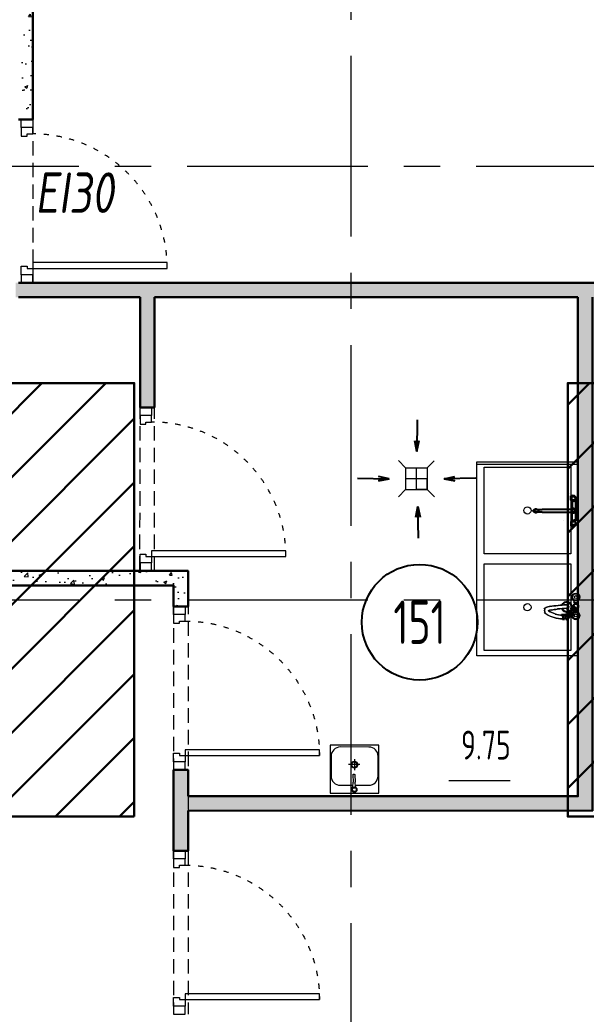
# Model space of a CAD drawing. Header units: millimetres. Extents: x -8417289 to 9420486, y 0 to 208205.
# Drawn here: x -211525 to -207607, y 109735 to 116613 of the extents above; entities that cross this region are included whole.
import ezdxf
from ezdxf import colors
from ezdxf.entities.mleader import LeaderData, LeaderLine
from ezdxf.enums import TextEntityAlignment as Align
from ezdxf.math import Vec2, Vec3

# ---------------------------------------------------------------- set-up
doc = ezdxf.new("R2010")
doc.units = ezdxf.units.MM
doc.header["$MEASUREMENT"] = 0
for name, pattern in [('ACAD_ISO03W100', [30, 12, -18]), ('ADSK_Штриховая_ш2 п1', [3, 2, -1]), ('CENTER', [2, 1.25, -0.25, 0.25, -0.25])]:
    doc.linetypes.add(name, pattern=pattern)
doc.layers.get('0').update_dxf_attribs({"color": 250, "lineweight": 9})
for name, color, linetype, lineweight in [('_АР ТЕКСТ', 250, 'Continuous', 25), ('АР_Двери', 175, 'Continuous', 18), ('АР_Маркер экспликации', 239, 'Continuous', 13), ('АР_Номер помещения', 1, 'Continuous', 25), ('АР_Оси', 195, 'Continuous', 9), ('АР_Отметки', 250, 'Continuous', 15), ('АР_Перегородки газоблок', 165, 'Continuous', 30), ('АР_Перегородки газоблок_Штрих', 165, 'Continuous', 5), ('АР_Помещения_площадь', 19, 'Continuous', 9), ('АР_тонкая линия', 250, 'Continuous', 0), ('ТХ_пищеблок', 30, 'Continuous', 20)]:
    doc.layers.add(name, color=color, linetype=linetype, lineweight=lineweight)
doc.layers.add('АР_ПБ_Двери', color=7, linetype='Continuous', lineweight=15, true_color=0xdb0000)
doc.layers.add('АРМИРОВАНИЕ', color=7, linetype='Continuous', lineweight=30, true_color=0xf57a00)
doc.layers.add('ТХ_ВК_оборуд.ТХ', color=250, linetype='Continuous')
doc.layers.add('ТХ_ВК_трапы', color=5, linetype='Continuous')
doc.styles.add('ISOCPEUR', font='isocpeur.TTF', dxfattribs={"width": 0.7})
doc.styles.get("Standard").update_dxf_attribs({"font": 'isocpeur.TTF', "width": 0.7})
doc.styles.add('Архитект', font='isocpeur.TTF', dxfattribs={"width": 0.8, "oblique": 8})
pattern_1 = [(50, (0, 0), (215.17805, -18.82564), [22.5, -247.5]), (355, (0, 0), (-41.6254, 225.65764), [18, -198]), (100.45144, (17.93, -1.57), (173.55265, 206.832), [19.12206, -210.34263]), (46.1842, (0, 60), (320.1724, -49.65578), [33.75, -371.25]), (96.63564, (26.68, 55.86), (280.3986, 292.2356), [28.6831, -315.51413]), (351.18416, (0, 60), (280.3986, 292.2356), [27, -297]), (21, (30, 45), (179.07212, -120.78567), [22.5, -247.5]), (326, (30, 45), (72.9946, 217.54501), [18, -198]), (71.45144, (44.92, 34.93), (252.06671, 96.75935), [19.12206, -210.34263]), (37.5, (0, 0), (3.647957, 99.868156), [0, -195.6, 0, -201, 0, -198.75]), (7.5, (0, 0), (78.92086, 118.323514), [0, -114.6, 0, -191.1, 0, -75.75]), (327.5, (-66.9, 0), (160.14673, -6.766462), [0, -75, 0, -234, 0, -310.5]), (317.5, (-96.9, 0), (174.95585, 30.031495), [0, -97.5, 0, -155.4, 0, -220.5])]

# ---------------------------------------------------------------- blocks, each defined once
blk = doc.blocks.new('*U1121')
for points in [[(0, 0), (0, -80), (55, -80), (55, 0), (0, 0)], [(55, -80), (55, 0), (115, 0), (115, -40), (100, -40), (100, -80), (55, -80)], [(1075, -80), (1075, 0), (1015, 0), (1015, -40), (1030, -40), (1030, -80), (1075, -80)], [(1130, 0), (1130, -80), (1075, -80), (1075, 0), (1130, 0)]]:
    blk.add_lwpolyline(points)
blk.add_lwpolyline([(100, -80), (100, -1010), (140, -1010), (140, -80)], close=True)
at = {"linetype": 'ACAD_ISO03W100', "ltscale": 3}
blk.add_arc((100, -80), 930, 270, 0, dxfattribs=at)
blk = doc.blocks.new('*U972')
for points in [[(-55, -80), (-55, 0), (-115, 0), (-115, -40), (-100, -40), (-100, -80), (-55, -80)], [(0, 0), (0, -80), (-55, -80), (-55, 0), (0, 0)], [(-1130, 0), (-1130, -80), (-1075, -80), (-1075, 0), (-1130, 0)], [(-1075, -80), (-1075, 0), (-1015, 0), (-1015, -40), (-1030, -40), (-1030, -80), (-1075, -80)]]:
    blk.add_lwpolyline(points)
blk.add_lwpolyline([(-100, -80), (-100, -1010), (-140, -1010), (-140, -80)], close=True)
at = {"linetype": 'ACAD_ISO03W100', "ltscale": 3}
blk.add_arc((-100, -80), 930, 180, 270, dxfattribs=at)
blk = doc.blocks.new('*U974')
for points in [[(0, 0), (0, -80), (55, -80), (55, 0), (0, 0)], [(55, -80), (55, 0), (115, 0), (115, -40), (100, -40), (100, -80), (55, -80)], [(1075, -80), (1075, 0), (1015, 0), (1015, -40), (1030, -40), (1030, -80), (1075, -80)], [(1130, 0), (1130, -80), (1075, -80), (1075, 0), (1130, 0)]]:
    blk.add_lwpolyline(points)
blk.add_lwpolyline([(100, -80), (100, -1010), (140, -1010), (140, -80)], close=True)
at = {"linetype": 'ACAD_ISO03W100', "ltscale": 3}
blk.add_arc((100, -80), 930, 270, 0, dxfattribs=at)
blk = doc.blocks.new('*U53')
at = {"layer": 'АР_Номер помещения', "color": 7}
blk.add_circle((771, -3079.4), 400, dxfattribs=at)
at = {"layer": 'АР_Помещения_площадь', "color": 7}
blk.add_line((1396.8, -4175.9), (974.4, -4175.9), dxfattribs=at)
at = {"color": 7, "style": 'ISOCPEUR', "width": 0.7, "flags": 1}
blk.add_attdef('КАТЕГОРИЯ', (-499.2, -2092.2), '', height=250, dxfattribs=at)
at = {"layer": 'АР_Номер помещения', "color": 7, "style": 'ISOCPEUR', "width": 0.7}
blk.add_attdef('НОМЕР_ПОМЕЩЕНИЯ', text='', height=300, dxfattribs=at).set_placement((771, -3079.4), align=Align.MIDDLE_CENTER)
at = {"layer": 'АР_Помещения_площадь', "color": 7, "lineweight": 30, "width": 0.7, "flags": 104}
blk.add_attdef('ИМЯ_ПОМЕЩЕНИЯ', text='', height=100, dxfattribs=at).set_placement((157.6, 1217.1), align=Align.MIDDLE_CENTER)
at = {"layer": 'АР_Помещения_площадь', "color": 7, "style": 'ISOCPEUR', "width": 0.7}
blk.add_attdef('ПЛОЩАДЬ_ПОМЕЩЕНИЯ', text='', height=200, dxfattribs=at).set_placement((1401.7, -3929.4), align=Align.MIDDLE_RIGHT)
blk = doc.blocks.new('_DotSmall')
at = {"color": 0, "linetype": 'ByBlock', "const_width": 0.5}
blk.add_lwpolyline([(-0.0625, 0, 1), (0.0625, 0, 1)], format="xyb", close=True, dxfattribs=at)
blk = doc.blocks.new('Трап ТХ')
at = {"layer": 'ТХ_ВК_трапы', "color": 5, "lineweight": 0}
for p, q in [((305243.2, -196674.3), (305292.9, -196724.5)), ((305491.2, -196675.5), (305442.2, -196724.5)), ((305292.9, -196724.5), (305292.9, -196874.5)), ((305292.9, -196724.5), (305442.2, -196724.5)), ((305367.6, -196874.5), (305367.6, -196724.5)), ((305442.2, -196724.5), (305442.2, -196874.5)), ((305442.2, -196799.5), (305292.9, -196799.5)), ((305442.2, -196874.5), (305442.2, -196799.5)), ((305243.2, -196924.3), (305292.9, -196874.5)), ((305292.9, -196874.5), (305442.2, -196874.5)), ((305442.2, -196874.5), (305367.6, -196874.5)), ((305493.2, -196925.5), (305442.2, -196874.5))]:
    blk.add_line(p, q, dxfattribs=at)
blk = doc.blocks.new('A$C985b353d')
at = {"layer": 'ТХ_ВК_трапы', "ltscale": 100}
for p, q in [((6.4, 408.7), (2.2, 189.2)), ((2.2, 189.2), (-11.2, 263.5)), ((-11.2, 263.5), (2.2, 189.2)), ((2.2, 189.2), (19.8, 264.3)), ((-407.4, 3.3), (-187.9, -0.9)), ((-187.9, -0.9), (-263, 16.7)), ((192.3, -0.9), (267.4, 16.7)), ((411.8, 3.3), (192.3, -0.9)), ((-187.9, -0.9), (-262.2, -14.3)), ((-262.2, -14.3), (-187.9, -0.9)), ((192.3, -0.9), (266.6, -14.3)), ((266.6, -14.3), (192.3, -0.9)), ((9.7, -190.8), (-3.8, -265.2)), ((-3.8, -265.2), (9.7, -190.8)), ((13.8, -410.3), (9.7, -190.8)), ((9.7, -190.8), (27.3, -265.9))]:
    blk.add_line(p, q, dxfattribs=at)

msp = doc.modelspace()

# ---------------------------------------------------------------- hatches: boundary and pattern name
at = {"layer": 'АР_Перегородки газоблок_Штрих', "ltscale": 100}
h = msp.add_hatch(dxfattribs=at)
h.set_pattern_fill('AR-CONC', color=256, scale=30)
h.set_pattern_definition([(50, (-1093.51, 5650), (215.17805, -18.82564), [22.5, -247.5]), (355, (-1093.5, 5650), (-41.6254, 225.65764), [18, -198]), (100.45144, (-1075.58, 5648.43), (173.55265, 206.832), [19.12206, -210.34263]), (46.1842, (-1093.5, 5710), (320.1724, -49.65578), [33.75, -371.25]), (96.63564, (-1066.83, 5705.86), (280.3986, 292.2356), [28.6831, -315.51413]), (351.18416, (-1093.5, 5710), (280.3986, 292.2356), [27, -297]), (21, (-1063.51, 5695), (179.07212, -120.78567), [22.5, -247.5]), (326, (-1063.5, 5695), (72.9946, 217.54501), [18, -198]), (71.45144, (-1048.59, 5684.93), (252.06671, 96.75935), [19.12206, -210.34263]), (37.5, (-1093.51, 5650), (3.647957, 99.868156), [0, -195.6, 0, -201, 0, -198.75]), (7.5, (-1093.51, 5650), (78.92086, 118.323514), [0, -114.6, 0, -191.1, 0, -75.75]), (327.5, (-1160.41, 5650), (160.14673, -6.766462), [0, -75, 0, -234, 0, -310.5]), (317.5, (-1190.41, 5650), (174.95585, 30.031495), [0, -97.5, 0, -155.4, 0, -220.5])])
h.paths.add_polyline_path([(-211435.4, 118450.7), (-214333.9, 118450.7), (-214333.9, 118350.7), (-211535.4, 118350.7), (-211535.4, 115923.8), (-211435.4, 115923.8)])
h = msp.add_hatch(dxfattribs=at)
h.set_pattern_fill('AR-CONC', color=256, scale=30)
h.set_pattern_definition(pattern_1)
h.paths.add_polyline_path([(-207562.8, 114693.8), (-207060.8, 114693.8), (-207060.8, 114793.8), (-211555.4, 114793.8), (-211555.4, 114693.8), (-210693.8, 114693.8), (-210693.8, 113930.7), (-210593.8, 113930.7), (-210593.8, 114693.8), (-207662.8, 114693.8), (-207662.8, 111241.9), (-210361.8, 111243.1), (-210361.8, 111423.9), (-210461.8, 111423.9), (-210461.8, 110864.7), (-210361.8, 110864.7), (-210361.8, 111143.1), (-207562.8, 111141.5)])
h = msp.add_hatch(dxfattribs=at)
h.set_pattern_fill('AR-CONC', color=256, scale=30)
h.set_pattern_definition(pattern_1)
h.paths.add_polyline_path([(-210361.8, 112800.7), (-212033.9, 112800.7), (-212033.9, 112700.7), (-210461.8, 112700.7), (-210461.8, 112553.9), (-210361.8, 112553.9)])
at = {"layer": 'АРМИРОВАНИЕ', "ltscale": 100, "true_color": 0xf8991e}
h = msp.add_hatch(dxfattribs=at)
h.set_pattern_fill('ANSI31', color=30, scale=2500)
h.set_pattern_definition([(45, (-1151208.57, 154933.2), (-220.97087, 220.97087), [])])
h.paths.add_polyline_path([(-210733.9, 111100.7), (-213733.9, 111100.7), (-213733.9, 114100.7), (-210733.9, 114100.7)])
h = msp.add_hatch(dxfattribs=at)
h.set_pattern_fill('ANSI31', color=30, scale=2500)
h.set_pattern_definition([(45, (-1145208.57, 154933.2), (-220.97087, 220.97087), [])])
h.paths.add_polyline_path([(-204733.9, 111100.7), (-207733.9, 111100.7), (-207733.9, 114100.7), (-204733.9, 114100.7)])

# ---------------------------------------------------------------- linework, layer by layer
at = {"layer": 'АР_Оси', "linetype": 'CENTER', "ltscale": 1000}
for p, q in [((-209233.9, 134363.2), (-209233.9, 78630.8)), ((-224367.6, 115600.7), (-141189.2, 115600.7)), ((-224367.6, 112600.7), (-141189.2, 112600.7))]:
    msp.add_line(p, q, dxfattribs=at)
at = {"layer": 'АР_Перегородки газоблок', "ltscale": 100}
msp.add_line((-211435.4, 118350.7), (-211435.4, 115923.8), dxfattribs=at)
for points in [[(-211435.4, 115923.8), (-211535.4, 115923.8)], [(-211535.4, 114793.8), (-207060.8, 114793.8)], [(-211535.4, 114693.8), (-210693.8, 114693.8)], [(-210693.8, 114693.8), (-210693.8, 113932.2)], [(-210593.8, 114693.8), (-210593.8, 113932.2)], [(-210593.8, 114693.8), (-207662.8, 114693.8)], [(-210361.8, 111243.1), (-207662.8, 111241.9), (-207662.8, 114693.8)], [(-210361.8, 111143.1), (-207562.8, 111141.9), (-207562.8, 114693.8)], [(-210593.8, 113932.2), (-210693.8, 113932.2)], [(-212033.9, 112800.7), (-210361.8, 112800.7), (-210361.8, 112553.9), (-210461.8, 112553.9)], [(-212033.9, 112700.7), (-210461.8, 112700.7), (-210461.8, 112553.9)], [(-210461.8, 111423.9), (-210461.8, 110864.7)], [(-210361.8, 111243.1), (-210361.8, 111423.9), (-210461.8, 111423.9)], [(-210361.8, 110864.7), (-210361.8, 111143.1)], [(-210361.8, 110864.7), (-210461.8, 110864.7)]]:
    msp.add_lwpolyline(points, dxfattribs=at)
at = {"layer": 'АР_тонкая линия', "linetype": 'ADSK_Штриховая_ш2 п1', "ltscale": 50}
for p, q in [((-210694.1, 112802.1), (-210693.8, 113932.2)), ((-210594.3, 112802.2), (-210593.8, 113932.2))]:
    msp.add_line(p, q, dxfattribs=at)
for points in [[(-211435.4, 115923.8), (-211435.4, 114793.8)], [(-210361.8, 112600.7), (-210361.8, 110900.7)], [(-210461.8, 112553.9), (-210461.8, 110853.9)], [(-210461.8, 110864.7), (-210461.8, 109734.7)], [(-210361.8, 110864.7), (-210361.8, 109734.7)]]:
    msp.add_lwpolyline(points, dxfattribs=at)
at = {"layer": 'АРМИРОВАНИЕ', "ltscale": 100}
for points in [[(-210733.9, 111100.7), (-213733.9, 111100.7), (-213733.9, 114100.7), (-210733.9, 114100.7)], [(-204733.9, 111100.7), (-207733.9, 111100.7), (-207733.9, 114100.7), (-204733.9, 114100.7)]]:
    msp.add_lwpolyline(points, close=True, dxfattribs=at)
at = {"layer": 'ТХ_пищеблок', "color": 132}
for p, q in [((-208362.8, 112214.3), (-208362.8, 113554.3)), ((-208362.8, 113554.3), (-207662.8, 113554.3)), ((-208312.8, 112919.3), (-208312.8, 113519.3)), ((-208312.8, 113519.3), (-207712.8, 113519.3)), ((-207712.8, 113519.3), (-207712.8, 112919.3)), ((-207712.8, 112919.3), (-208312.8, 112919.3)), ((-208312.8, 112249.3), (-208312.8, 112849.3)), ((-208312.8, 112849.3), (-207712.8, 112849.3)), ((-207712.8, 112849.3), (-207712.8, 112249.3)), ((-207662.8, 112214.3), (-208362.8, 112214.3)), ((-207712.8, 112249.3), (-208312.8, 112249.3)), ((-209377.3, 111594.8), (-209377.6, 111262.8)), ((-209040.3, 111594.5), (-209377.3, 111594.8)), ((-209110.3, 111582.6), (-209307.3, 111582.7)), ((-209040.6, 111262.5), (-209040.3, 111594.5)), ((-209371.4, 111518.8), (-209371.5, 111381.8)), ((-209210.5, 111499.5), (-209210.4, 111421.2)), ((-209046.5, 111381.5), (-209046.4, 111518.5)), ((-209171.8, 111460.7), (-209250.1, 111460.7)), ((-209220, 111390.3), (-209219.7, 111391.2)), ((-209220, 111390.3), (-209219.7, 111391.2)), ((-209220, 111390.3), (-209218.7, 111339.9)), ((-209220, 111390.3), (-209218.7, 111339.9)), ((-209219.7, 111391.2), (-209219.3, 111392.1)), ((-209219.3, 111392.1), (-209218.6, 111393)), ((-209218.6, 111393), (-209217.9, 111393.7)), ((-209218.6, 111393), (-209217.9, 111393.7)), ((-209217.9, 111393.7), (-209217, 111394.3)), ((-209217.9, 111393.7), (-209217, 111394.3)), ((-209217.1, 111394.5), (-209216.6, 111394.8)), ((-209217, 111394.3), (-209216, 111394.8)), ((-209217, 111394.3), (-209216, 111394.8)), ((-209216.6, 111394.8), (-209215.8, 111395.2)), ((-209216.3, 111394.8), (-209215.3, 111395.1)), ((-209216.3, 111394.8), (-209215.3, 111395.1)), ((-209215.8, 111395.2), (-209215, 111395.4)), ((-209215.3, 111395.1), (-209214.2, 111395.2)), ((-209215.3, 111395.1), (-209214.2, 111395.2)), ((-209215, 111395.4), (-209214.2, 111395.5)), ((-209214.2, 111395.5), (-209213.3, 111395.4)), ((-209214.2, 111395.2), (-209213.1, 111395.2)), ((-209214.2, 111395.2), (-209213.1, 111395.2)), ((-209213.3, 111395.4), (-209212.5, 111395.3)), ((-209213.1, 111395.2), (-209212, 111395)), ((-209213.1, 111395.2), (-209212, 111395)), ((-209212.5, 111395.3), (-209211.7, 111395)), ((-209211.7, 111395), (-209211.2, 111394.6)), ((-209211.6, 111394.9), (-209210.6, 111394.5)), ((-209211.6, 111394.9), (-209210.6, 111394.5)), ((-209210.6, 111394.5), (-209209.6, 111394)), ((-209210.6, 111394.5), (-209209.6, 111394)), ((-209209.6, 111394), (-209208.8, 111393.3)), ((-209209.6, 111394), (-209208.8, 111393.3)), ((-209208.8, 111393.3), (-209208.1, 111392.5)), ((-209208.1, 111392.5), (-209207.6, 111391.6)), ((-209208.1, 111392.5), (-209207.6, 111391.6)), ((-209207.6, 111391.6), (-209207.3, 111390.6)), ((-209207.6, 111391.6), (-209207.3, 111390.6)), ((-209207.3, 111390.6), (-209205.9, 111341.2)), ((-209307.6, 111317.7), (-209220.3, 111317.7)), ((-209223.6, 111300.3), (-209222.3, 111303.7)), ((-209222.3, 111303.6), (-209221.2, 111309.5)), ((-209221.2, 111309.5), (-209220.3, 111317.5)), ((-209220.3, 111317.5), (-209219.3, 111328.5)), ((-209219.3, 111328.5), (-209218.7, 111339.9)), ((-209205.9, 111341.3), (-209205.9, 111341.2)), ((-209205.9, 111341.2), (-209205.8, 111340.2)), ((-209205.9, 111341.2), (-209205.8, 111340.2)), ((-209204.6, 111328.9), (-209205.8, 111340.2)), ((-209203.3, 111318.5), (-209204.6, 111328.9)), ((-209202, 111310.7), (-209203.3, 111318.6)), ((-209203.2, 111317.6), (-209110.6, 111317.6)), ((-209200.5, 111304.8), (-209202, 111310.7)), ((-209199, 111301.6), (-209200.6, 111304.9)), ((-209199, 111301.6), (-209200.6, 111304.9)), ((-209040.6, 111260.9), (-209377.6, 111261.2))]:
    msp.add_line(p, q, dxfattribs=at)
at = {"layer": 'ТХ_пищеблок'}
msp.add_line((-208362.8, 113538.8), (-207662.8, 113538.8), dxfattribs=at)
at = {"layer": 'ТХ_пищеблок', "color": 132, "linetype": 'ByBlock', "lineweight": -2, "ltscale": 100}
for p, q in [((-207712.6, 113289.6), (-207711.7, 113319.6)), ((-207712.6, 113289.6), (-207711.7, 113319.6)), ((-207702.6, 113281.6), (-207712.6, 113289.6)), ((-207702.6, 113281.6), (-207712.6, 113289.6)), ((-207711.7, 113319.6), (-207702.7, 113322.6)), ((-207711.7, 113319.6), (-207702.7, 113322.6)), ((-207708.7, 113307.6), (-207698.7, 113317.6)), ((-207708.7, 113307.6), (-207698.7, 113317.6)), ((-207708.6, 113295.6), (-207708.7, 113307.6)), ((-207708.6, 113295.6), (-207708.7, 113307.6)), ((-207698.6, 113285.6), (-207708.6, 113295.6)), ((-207698.6, 113285.6), (-207708.6, 113295.6)), ((-207678.7, 113306.7), (-207702.7, 113322.6)), ((-207702.7, 113322.6), (-207689.7, 113321.7)), ((-207678.7, 113306.7), (-207702.7, 113322.6)), ((-207699.6, 113284.6), (-207702.6, 113281.6)), ((-207699.6, 113284.6), (-207702.6, 113281.6)), ((-207702.6, 113281.6), (-207699.6, 113282.6)), ((-207702.6, 113281.6), (-207699.6, 113282.6)), ((-207699.6, 113284.6), (-207679.6, 113298.7)), ((-207699.6, 113284.6), (-207679.6, 113298.7)), ((-207690.6, 113282.7), (-207699.6, 113284.6)), ((-207690.6, 113282.7), (-207699.6, 113284.6)), ((-207688.6, 113281.7), (-207699.6, 113282.6)), ((-207688.6, 113281.7), (-207699.6, 113282.6)), ((-207688.7, 113317.7), (-207698.7, 113317.6)), ((-207688.7, 113317.7), (-207698.7, 113317.6)), ((-207688.6, 113285.7), (-207698.6, 113285.6)), ((-207688.6, 113285.7), (-207698.6, 113285.6)), ((-207681.6, 113287.7), (-207690.6, 113282.7)), ((-207681.6, 113287.7), (-207690.6, 113282.7)), ((-207676.7, 113310.7), (-207689.7, 113321.7)), ((-207676.7, 113310.7), (-207689.7, 113321.7)), ((-207688.7, 113317.7), (-207679.7, 113307.7)), ((-207688.7, 113317.7), (-207679.7, 113307.7)), ((-207679.6, 113295.7), (-207688.6, 113285.7)), ((-207679.6, 113295.7), (-207688.6, 113285.7)), ((-207679.6, 113285.7), (-207688.6, 113281.7)), ((-207679.6, 113285.7), (-207688.6, 113281.7)), ((-207679.6, 113298.7), (-207681.6, 113287.7)), ((-207679.6, 113298.7), (-207681.6, 113287.7)), ((-207676.7, 113310.7), (-207679.7, 113308.7)), ((-207676.7, 113310.7), (-207679.7, 113308.7)), ((-207679.7, 113308.7), (-207678.7, 113306.7)), ((-207679.7, 113308.7), (-207678.7, 113306.7)), ((-207679.7, 113307.7), (-207679.6, 113295.7)), ((-207679.7, 113307.7), (-207679.6, 113295.7)), ((-207677.6, 113299.7), (-207679.6, 113298.7)), ((-207677.6, 113299.7), (-207679.6, 113298.7)), ((-207679.6, 113285.7), (-207675.6, 113296.7)), ((-207679.6, 113285.7), (-207675.6, 113296.7)), ((-207679.6, 113285.7), (-207679.5, 113147.6)), ((-207677.6, 113299.7), (-207678.7, 113306.7)), ((-207677.6, 113299.7), (-207678.7, 113306.7)), ((-207676.7, 113310.7), (-207672.7, 113305.7)), ((-207676.7, 113310.7), (-207672.7, 113305.7)), ((-207672.7, 113305.7), (-207675.6, 113296.7)), ((-207672.7, 113305.7), (-207675.6, 113296.7)), ((-207973.2, 113218.4), (-207967.2, 113225.4)), ((-207973.2, 113214.4), (-207973.2, 113218.4)), ((-207967.2, 113207.4), (-207973.2, 113214.4)), ((-207967.2, 113225.4), (-207957.2, 113229.4)), ((-207967.2, 113219.4), (-207955.2, 113226.4)), ((-207967.2, 113213.4), (-207967.2, 113219.4)), ((-207955.2, 113206.4), (-207967.2, 113213.4)), ((-207957.2, 113229.4), (-207951.2, 113229.4)), ((-207955.2, 113226.4), (-207911.2, 113226.4)), ((-207951.2, 113229.4), (-207941.2, 113225.4)), ((-207941.2, 113225.4), (-207935.2, 113218.4)), ((-207935.2, 113214.4), (-207941.2, 113207.4)), ((-207935.2, 113218.4), (-207935.2, 113214.4)), ((-207702.2, 113226.6), (-207911.2, 113226.4)), ((-207698.3, 113231.6), (-207705.3, 113222.6)), ((-207698.3, 113231.6), (-207705.3, 113222.6)), ((-207698.3, 113228.6), (-207705.3, 113221.6)), ((-207698.3, 113228.6), (-207705.3, 113221.6)), ((-207696.1, 113226.6), (-207705.3, 113219.5)), ((-207705.3, 113222.6), (-207705.3, 113210.6)), ((-207705.3, 113222.6), (-207705.3, 113210.6)), ((-207696.1, 113206.5), (-207705.3, 113213.5)), ((-207702.2, 113281.7), (-207702.2, 113226.6)), ((-207688.3, 113231.6), (-207698.3, 113231.6)), ((-207688.3, 113231.6), (-207698.3, 113231.6)), ((-207687.3, 113228.6), (-207698.3, 113228.6)), ((-207687.3, 113228.6), (-207698.3, 113228.6)), ((-207690.3, 113226.6), (-207696.1, 113226.6)), ((-207680.3, 113219.6), (-207690.3, 113226.6)), ((-207680.3, 113219.6), (-207690.3, 113226.6)), ((-207690.3, 113206.6), (-207680.3, 113213.6)), ((-207690.3, 113206.6), (-207680.3, 113213.6)), ((-207681.3, 113222.6), (-207688.3, 113231.6)), ((-207681.3, 113222.6), (-207688.3, 113231.6)), ((-207680.3, 113221.6), (-207687.3, 113228.6)), ((-207680.3, 113221.6), (-207687.3, 113228.6)), ((-207681.3, 113210.6), (-207681.3, 113222.6)), ((-207681.3, 113210.6), (-207681.3, 113222.6)), ((-207680.3, 113211.6), (-207680.3, 113221.6)), ((-207680.3, 113211.6), (-207680.3, 113221.6)), ((-207957.2, 113203.4), (-207967.2, 113207.4)), ((-207951.2, 113203.4), (-207957.2, 113203.4)), ((-207911.2, 113206.4), (-207955.2, 113206.4)), ((-207941.2, 113207.4), (-207951.2, 113203.4)), ((-207911.2, 113206.4), (-207702.2, 113206.6)), ((-207702.5, 113151.6), (-207712.5, 113143.6)), ((-207702.5, 113151.6), (-207712.5, 113143.6)), ((-207698.5, 113147.6), (-207708.5, 113137.6)), ((-207698.5, 113147.6), (-207708.5, 113137.6)), ((-207705.3, 113211.6), (-207698.4, 113204.6)), ((-207705.3, 113211.6), (-207698.4, 113204.6)), ((-207705.3, 113210.6), (-207698.4, 113201.6)), ((-207705.3, 113210.6), (-207698.4, 113201.6)), ((-207702.5, 113151.6), (-207699.5, 113150.6)), ((-207699.5, 113148.6), (-207702.5, 113151.6)), ((-207702.5, 113151.6), (-207699.5, 113150.6)), ((-207699.5, 113148.6), (-207702.5, 113151.6)), ((-207702.1, 113151.5), (-207702.2, 113206.6)), ((-207688.5, 113151.6), (-207699.5, 113150.6)), ((-207688.5, 113151.6), (-207699.5, 113150.6)), ((-207690.5, 113150.6), (-207699.5, 113148.6)), ((-207690.5, 113150.6), (-207699.5, 113148.6)), ((-207699.5, 113148.6), (-207679.5, 113134.6)), ((-207699.5, 113148.6), (-207679.5, 113134.6)), ((-207688.5, 113147.6), (-207698.5, 113147.6)), ((-207688.5, 113147.6), (-207698.5, 113147.6)), ((-207698.4, 113204.6), (-207687.4, 113204.6)), ((-207698.4, 113204.6), (-207687.4, 113204.6)), ((-207698.4, 113201.6), (-207688.4, 113201.6)), ((-207698.4, 113201.6), (-207688.4, 113201.6)), ((-207690.3, 113206.5), (-207696.1, 113206.5)), ((-207681.5, 113145.6), (-207690.5, 113150.6)), ((-207681.5, 113145.6), (-207690.5, 113150.6)), ((-207679.5, 113147.6), (-207688.5, 113151.6)), ((-207679.5, 113147.6), (-207688.5, 113151.6)), ((-207679.5, 113137.6), (-207688.5, 113147.6)), ((-207679.5, 113137.6), (-207688.5, 113147.6)), ((-207688.4, 113201.6), (-207681.3, 113210.6)), ((-207688.4, 113201.6), (-207681.3, 113210.6)), ((-207687.4, 113204.6), (-207680.3, 113211.6)), ((-207687.4, 113204.6), (-207680.3, 113211.6)), ((-207679.5, 113134.6), (-207681.5, 113145.6)), ((-207679.5, 113134.6), (-207681.5, 113145.6)), ((-207712.5, 113143.6), (-207711.5, 113113.6)), ((-207712.5, 113143.6), (-207711.5, 113113.6)), ((-207711.5, 113113.6), (-207702.5, 113110.6)), ((-207711.5, 113113.6), (-207702.5, 113110.6)), ((-207708.5, 113137.6), (-207708.5, 113125.6)), ((-207708.5, 113137.6), (-207708.5, 113125.6)), ((-207708.5, 113125.6), (-207698.5, 113115.6)), ((-207708.5, 113125.6), (-207698.5, 113115.6)), ((-207678.5, 113126.6), (-207702.5, 113110.6)), ((-207678.5, 113126.6), (-207702.5, 113110.6)), ((-207702.5, 113110.6), (-207689.5, 113111.6)), ((-207688.5, 113115.6), (-207698.5, 113115.6)), ((-207688.5, 113115.6), (-207698.5, 113115.6)), ((-207676.5, 113122.6), (-207689.5, 113111.6)), ((-207676.5, 113122.6), (-207689.5, 113111.6)), ((-207688.5, 113115.6), (-207679.5, 113125.6)), ((-207688.5, 113115.6), (-207679.5, 113125.6))]:
    msp.add_line(p, q, dxfattribs=at)
at = {"layer": 'ТХ_пищеблок', "color": 132, "lineweight": 0}
for points in [[(-207718.5, 113336), (-207718.5, 113336)], [(-207764.5, 113147.2), (-207764.5, 113147.2)], [(-207764.5, 113147.2), (-207764.5, 113147.2)], [(-207713.7, 112533), (-207713.7, 112533)], [(-207713.7, 112533), (-207713.7, 112533)], [(-207705.2, 112545.6), (-207705.2, 112545.6)], [(-207705.2, 112545.6), (-207705.2, 112545.6)], [(-207696.8, 112554.1), (-207696.8, 112554.1)], [(-207696.8, 112554.1), (-207696.8, 112554.1)], [(-207768.7, 112503.3), (-207768.7, 112503.3)], [(-207768.7, 112503.3), (-207768.7, 112503.3)], [(-207764.5, 112461), (-207764.5, 112461)], [(-207764.5, 112461), (-207764.5, 112461)], [(-207760.3, 112503.3), (-207760.3, 112503.3)], [(-207760.3, 112503.3), (-207760.3, 112503.3)], [(-207751.8, 112503.3), (-207751.8, 112503.3)], [(-207751.8, 112503.3), (-207751.8, 112503.3)], [(-207743.3, 112465.3), (-207743.3, 112465.3)], [(-207743.3, 112465.3), (-207743.3, 112465.3)], [(-207739.1, 112507.6), (-207739.1, 112507.6)], [(-207739.1, 112507.6), (-207739.1, 112507.6)], [(-207730.6, 112516), (-207730.6, 112516)], [(-207730.6, 112516), (-207730.6, 112516)], [(-207722.2, 112524.5), (-207722.2, 112524.5)], [(-207722.2, 112524.5), (-207722.2, 112524.5)], [(-207722.2, 112469.5), (-207722.2, 112469.5)], [(-207722.2, 112469.5), (-207722.2, 112469.5)], [(-207709.5, 112477.9), (-207709.5, 112477.9)], [(-207709.5, 112477.9), (-207709.5, 112477.9)], [(-207696.8, 112486.4), (-207696.8, 112486.4)], [(-207696.8, 112486.4), (-207696.8, 112486.4)], [(-207688.3, 112499.1), (-207688.3, 112499.1)], [(-207688.3, 112499.1), (-207688.3, 112499.1)], [(-207679.9, 112507.6), (-207679.9, 112507.6)], [(-207679.9, 112507.6), (-207679.9, 112507.6)]]:
    msp.add_lwpolyline(points, dxfattribs=at)
for points in [[(-207688.3, 112588), (-207696.8, 112600.6)], [(-207679.9, 112511.8), (-207713.7, 112537.2)], [(-207713.7, 112533), (-207679.9, 112507.6)], [(-207713.7, 112520.3), (-207709.5, 112524.5), (-207709.5, 112528.7), (-207709.5, 112524.5)], [(-207709.5, 112541.4), (-207671.4, 112516)], [(-207671.4, 112520.3), (-207705.2, 112545.6)], [(-207705.2, 112528.7), (-207701, 112537.2)], [(-207701, 112554.1), (-207662.9, 112528.7)], [(-207692.6, 112549.9), (-207684.1, 112558.3), (-207692.6, 112549.9), (-207696.8, 112541.4)], [(-207662.9, 112533), (-207696.8, 112558.3)], [(-207772.9, 112503.3), (-207764.5, 112461)], [(-207760.3, 112461), (-207768.7, 112503.3)], [(-207764.5, 112494.9), (-207760.3, 112494.9)], [(-207760.3, 112503.3), (-207743.3, 112461), (-207760.3, 112503.3), (-207739.1, 112465.3)], [(-207756, 112494.9), (-207751.8, 112494.9), (-207747.6, 112499.1), (-207751.8, 112494.9)], [(-207751.8, 112503.3), (-207726.4, 112469.5)], [(-207722.2, 112473.7), (-207747.6, 112503.3)], [(-207743.3, 112507.6), (-207709.5, 112477.9)], [(-207743.3, 112499.1), (-207739.1, 112499.1), (-207734.9, 112503.3), (-207730.6, 112507.6), (-207726.4, 112507.6), (-207730.6, 112507.6), (-207734.9, 112503.3), (-207739.1, 112499.1)], [(-207709.5, 112482.2), (-207739.1, 112511.8)], [(-207734.9, 112511.8), (-207701, 112486.4)], [(-207696.8, 112490.6), (-207730.6, 112516)], [(-207688.3, 112499.1), (-207722.2, 112524.5)], [(-207722.2, 112520.3), (-207688.3, 112494.9)], [(-207722.2, 112511.8), (-207722.2, 112516), (-207717.9, 112516), (-207722.2, 112516)]]:
    msp.add_lwpolyline(points, close=True, dxfattribs=at)
for points in [[(-207885.9, 112546.3, 0.128446), (-207895.9, 112536.7, -0.128446)], [(-207893.2, 112536, 0.263202), (-207893.2, 112517.3, -0.263202)], [(-207855.8, 112556.8, 0.076793), (-207884.5, 112547, -0.076793)], [(-207849.1, 112531.3, 0.048642), (-207870.1, 112525.6, -0.048642)], [(-207743.7, 112565.9, 0.030153), (-207858.1, 112554.1, -0.030153)], [(-207806.5, 112535.2, 0.021688), (-207848.2, 112529.5, -0.021688)], [(-207741.2, 112542.4, 0.008531), (-207804.8, 112537.5, -0.008531)], [(-207705.7, 112546, 0.921844), (-207775.2, 112563.6, -0.921844)], [(-207773.4, 112535.9, 0.423103), (-207724.2, 112520.3, -0.423103)], [(-207714.3, 112535.1, 1.108707), (-207771, 112563, -1.108707)], [(-207769.3, 112537.2, 0.413779), (-207726.4, 112523.9, -0.413779)], [(-207741.2, 112537.2, 1.000049), (-207741.2, 112566.8, -1.000049)], [(-207723.5, 112525.6, 0.075801), (-207716.5, 112532.1, -0.075801)], [(-207720.5, 112522.6, 0.071236), (-207713.1, 112529.6, -0.071236)], [(-207710.8, 112532.8, 0.071497), (-207706.6, 112542.1, -0.071497)], [(-207671, 112538.4, 1.879148), (-207696.8, 112556.6, -1.879148)], [(-207668.9, 112539.3, 1.639573), (-207696.6, 112558.9, -1.639573)], [(-207693, 112587.2, 0.502962), (-207662.5, 112587.2, -0.502962)], [(-207866.3, 112524.9, 0.086562), (-207820.8, 112503.9, -0.086562)], [(-207821.8, 112502.4, 0.073497), (-207771, 112494.9, -0.073497)], [(-207765.3, 112469.6, 0.043708), (-207749.6, 112472, -0.043708)], [(-207745.9, 112473, 0.038822), (-207732.8, 112477.8, -0.038822)], [(-207729.3, 112479.5, 0.030446), (-207719.8, 112485.1, -0.030446)], [(-207717.8, 112489.7, 0.021049), (-207709.6, 112496.3, -0.021049)], [(-207706.8, 112498.8, 0.020071), (-207699.7, 112506, -0.020071)], [(-207705.2, 112493.9, 3.349514), (-207687.7, 112518.4, -3.349514)], [(-207697.5, 112505, 0.121122), (-207701, 112494.4, -0.121122)], [(-207700.9, 112490.2, 2.5734), (-207682.3, 112515.6, -2.5734)], [(-207687, 112514.1, 0.111571), (-207695.2, 112508.1, -0.111571)], [(-207694.2, 112506, 0.006867), (-207688.2, 112513.5, -0.006867)], [(-207685.9, 112516.5, 0.006878), (-207680.2, 112524.2, -0.006878)]]:
    msp.add_lwpolyline(points, format="xyb", close=True, dxfattribs=at)
for points in [[(-207665, 112546.8, -0.016359), (-207678, 112527.2, 0.016359), (-207665.3, 112548.2, 1.000109), (-207690.2, 112564.3, -1.000109), (-207665, 112546.8)], [(-207884.3, 112503.3, -0.098402), (-207894.6, 112515.1, 0.098402), (-207883.2, 112503.8, 0.153885), (-207767.3, 112469.5, -0.153885), (-207884.3, 112503.3)]]:
    msp.add_lwpolyline(points, format="xyb", dxfattribs=at)
at = {"layer": 'ТХ_пищеблок', "color": 132, "linetype": 'ByBlock', "lineweight": -2, "ltscale": 100}
for centre in [(-207693.1, 113302.6), (-207693.1, 113302.6), (-207693, 113130.6), (-207693, 113130.6)]:
    msp.add_circle(centre, 13, dxfattribs=at)
at = {"layer": 'ТХ_пищеблок', "color": 132}
for centre, radius in [((-208012.8, 113219.3), 25), ((-208012.8, 112549.3), 25), ((-209210.6, 111287.6), 18.3), ((-209210.6, 111287.6), 13)]:
    msp.add_circle(centre, radius, dxfattribs=at)
at = {"layer": 'ТХ_пищеблок', "color": 132, "lineweight": 0}
for centre, radius in [((-207677.7, 112619.7), 27.5), ((-207677.7, 112619.7), 27.5), ((-207677.7, 112619.7), 23.3), ((-207677.7, 112619.7), 23.3), ((-207677.7, 112619.7), 10.6), ((-207677.7, 112619.7), 10.6), ((-207677.7, 112492.8), 10.6), ((-207677.7, 112492.8), 10.6)]:
    msp.add_circle(centre, radius, dxfattribs=at)
at = {"layer": 'ТХ_пищеблок', "color": 132}
for centre, start, end in [((-209307.4, 111518.7), 89.94641, 179.94641), ((-209110.4, 111518.6), 359.94641, 89.94641), ((-209307.5, 111381.7), 179.94641, 269.94641), ((-209110.5, 111381.6), 269.94641, 359.94641)]:
    msp.add_arc(centre, 64, start, end, dxfattribs=at)
for major_axis in [(16.4, -16.5), (13.5, -13.5)]:
    msp.add_ellipse((-209210.5, 111460.7), major_axis=major_axis, ratio=1, start_param=4.712389, end_param=10.995574, dxfattribs=at)

# ---------------------------------------------------------------- block references
at = {"layer": 'АР_Двери', "rotation": 90.00000000000001}
for name, p in [('*U974', (-211515.4, 114793.8)), ('*U1121', (-210693.8, 112800.7))]:
    msp.add_blockref(name, p, dxfattribs=at)
at = {"layer": 'АР_Двери', "xscale": -1, "rotation": 90}
for p in [(-210461.8, 111423.9), (-210461.8, 109734.7)]:
    msp.add_blockref('*U972', p, dxfattribs=at)
at = {"layer": 'АР_Маркер экспликации'}
ref = msp.add_blockref('*U53', (-209530, 115525.1), dxfattribs=at)
ref.add_attrib('НОМЕР_ПОМЕЩЕНИЯ', '151', dxfattribs={"layer": 'АР_Номер помещения', "color": 7, "height": 300, "style": 'ISOCPEUR', "width": 0.7}).set_placement((-208759, 112445.7), align=Align.MIDDLE_CENTER)
ref.add_attrib('ПЛОЩАДЬ_ПОМЕЩЕНИЯ', '9.75', dxfattribs={"layer": 'АР_Помещения_площадь', "color": 7, "height": 200, "style": 'ISOCPEUR', "width": 0.7}).set_placement((-208128.4, 111595.8), align=Align.MIDDLE_RIGHT)
at = {"layer": 'АР_тонкая линия', "ltscale": 500}
msp.add_blockref('A$C985b353d', (-208781.4, 113438.3), dxfattribs=at)
at = {"layer": 'ТХ_ВК_оборуд.ТХ'}
msp.add_blockref('Трап ТХ', (-514149, 310237.9), dxfattribs=at)

# ---------------------------------------------------------------- texts
at = {"layer": 'АР_ПБ_Двери', "lineweight": 35, "style": 'Архитект', "oblique": 8, "width": 0.8}
msp.add_text('EI30', height=280, dxfattribs=at).set_placement((-211418.7, 115277.5))

# ---------------------------------------------------------------- leaders
at = {"layer": '_АР ТЕКСТ'}
ml = msp.add_multileader_mtext('Standard', dxfattribs=at)
ml.set_content('{\\W0.8;-2,550}', color=256, style='ISOCPEUR')
ml.set_leader_properties(color=256, linetype='Continuous', lineweight=-1)
ml.set_arrow_properties(name='DOTSMALL')
ml.build(insert=Vec2(0, 0))
ml.multileader.update_dxf_attribs({"has_text_frame": 1, "text_left_attachment_type": 4, "text_right_attachment_type": 4, "dogleg_length": 100, "arrow_head_size": 180})
ctx = ml.context
ctx.base_point, ctx.char_height, ctx.arrow_head_size, ctx.landing_gap_size, ctx.plane_origin = Vec3(-302775.8, 123943.3, -2), 250, 180, 50, Vec3(-302295.5, 121699.2, -2)
ctx.left_attachment, ctx.right_attachment = 4, 4
notes = []
notes.append((ctx, [(0, (0, 0, 0), (0, 0), (1, 0), 1, [])]))
ctx.mtext.insert, ctx.mtext.width, ctx.mtext.defined_height, ctx.mtext.line_spacing_style, ctx.mtext.flow_direction = Vec3(-302725.8, 124276.6, -2), 801.086, 330.7, 2, 5
ml = msp.add_multileader_mtext('Standard', dxfattribs=at)
ml.set_content('{\\W0.8;-2,550}', color=256, style='ISOCPEUR')
ml.set_leader_properties(color=256, linetype='Continuous', lineweight=-1)
ml.set_arrow_properties(name='DOTSMALL')
ml.build(insert=Vec2(0, 0))
ml.multileader.update_dxf_attribs({"has_text_frame": 1, "text_left_attachment_type": 4, "text_right_attachment_type": 4, "dogleg_length": 100, "arrow_head_size": 180})
ctx = ml.context
ctx.base_point, ctx.char_height, ctx.arrow_head_size, ctx.landing_gap_size, ctx.plane_origin = Vec3(-314736, 120073.3, -2), 250, 180, 50, Vec3(-314255.7, 117829.3, -2)
ctx.left_attachment, ctx.right_attachment = 4, 4
notes.append((ctx, [(0, (0, 0, 0), (0, 0), (1, 0), 1, [])]))
ctx.mtext.insert, ctx.mtext.width, ctx.mtext.defined_height, ctx.mtext.line_spacing_style, ctx.mtext.flow_direction = Vec3(-314686, 120406.6, -2), 801.086, 330.7, 2, 5
at = {"layer": 'АР_Отметки'}
ml = msp.add_multileader_mtext('Standard', dxfattribs=at)
ml.set_content('{\\W0.8;-2,250}', color=256, style='ISOCPEUR')
ml.set_leader_properties(color=256, linetype='Continuous', lineweight=-1)
ml.set_arrow_properties(name='DOTSMALL')
ml.build(insert=Vec2(0, 0))
ml.multileader.update_dxf_attribs({"has_text_frame": 1, "text_left_attachment_type": 4, "text_right_attachment_type": 4, "dogleg_length": 100, "arrow_head_size": 180})
ctx = ml.context
ctx.base_point, ctx.char_height, ctx.arrow_head_size, ctx.landing_gap_size, ctx.plane_origin = Vec3(-297233.6, 128352.9), 250, 180, 50, Vec3(-296855.5, 126878.8)
ctx.left_attachment, ctx.right_attachment = 4, 4
notes.append((ctx, [(0, (0, 0, 0), (0, 0), (1, 0), 1, [])]))
ctx.mtext.insert, ctx.mtext.width, ctx.mtext.defined_height, ctx.mtext.line_spacing_style, ctx.mtext.flow_direction = Vec3(-297183.6, 128686.2), 769.989, 343.9, 2, 5
ml = msp.add_multileader_mtext('Standard', dxfattribs=at)
ml.set_content('{\\W0.8;-2,250}', color=256, style='ISOCPEUR')
ml.set_leader_properties(color=256, linetype='Continuous', lineweight=-1)
ml.set_arrow_properties(name='DOTSMALL')
ml.build(insert=Vec2(0, 0))
ml.multileader.update_dxf_attribs({"has_text_frame": 1, "text_left_attachment_type": 4, "text_right_attachment_type": 4, "dogleg_length": 100, "arrow_head_size": 180})
ctx = ml.context
ctx.base_point, ctx.char_height, ctx.arrow_head_size, ctx.landing_gap_size, ctx.plane_origin = Vec3(-298305.8, 120267, 0), 250, 180, 50, Vec3(-302964.3, 116414.7, 0)
ctx.left_attachment, ctx.right_attachment = 4, 4
notes.append((ctx, [(0, (0, 0, 0), (0, 0), (1, 0), 1, [])]))
ctx.mtext.insert, ctx.mtext.width, ctx.mtext.defined_height, ctx.mtext.line_spacing_style, ctx.mtext.flow_direction = Vec3(-298255.8, 120600.4, 0), 769.989, 343.9, 2, 5
ml = msp.add_multileader_mtext('Standard', dxfattribs=at)
ml.set_content('{\\W0.8;-2,250}', color=256, style='ISOCPEUR')
ml.set_leader_properties(color=256, linetype='Continuous', lineweight=-1)
ml.set_arrow_properties(name='DOTSMALL')
ml.build(insert=Vec2(0, 0))
ml.multileader.update_dxf_attribs({"has_text_frame": 1, "text_left_attachment_type": 4, "text_right_attachment_type": 4, "dogleg_length": 100, "arrow_head_size": 180})
ctx = ml.context
ctx.base_point, ctx.char_height, ctx.arrow_head_size, ctx.landing_gap_size, ctx.plane_origin = Vec3(-336127.5, 116985.9, 0), 250, 180, 50, Vec3(-337174, 115928.8, 0)
ctx.left_attachment, ctx.right_attachment = 4, 4
notes.append((ctx, [(0, (0, 0, 0), (0, 0), (1, 0), 1, [])]))
ctx.mtext.insert, ctx.mtext.width, ctx.mtext.defined_height, ctx.mtext.line_spacing_style, ctx.mtext.flow_direction = Vec3(-336077.5, 117319.2, 0), 769.989, 343.9, 2, 5
ml = msp.add_multileader_mtext('Standard', dxfattribs=at)
ml.set_content('{\\W0.8;-2,650}', color=256, style='ISOCPEUR')
ml.set_leader_properties(color=256, linetype='Continuous', lineweight=-1)
ml.set_arrow_properties(name='DOTSMALL')
ml.build(insert=Vec2(0, 0))
ml.multileader.update_dxf_attribs({"has_text_frame": 1, "text_left_attachment_type": 4, "text_right_attachment_type": 4, "dogleg_length": 100, "arrow_head_size": 180})
ctx = ml.context
ctx.base_point, ctx.char_height, ctx.arrow_head_size, ctx.landing_gap_size, ctx.plane_origin = Vec3(-302139.5, 114233.7), 250, 180, 50, Vec3(-302336.3, 112502.9)
ctx.left_attachment, ctx.right_attachment = 4, 4
notes.append((ctx, [(0, (0, 0, 0), (0, 0), (1, 0), 1, [])]))
ctx.mtext.insert, ctx.mtext.width, ctx.mtext.defined_height, ctx.mtext.line_spacing_style, ctx.mtext.flow_direction = Vec3(-302089.5, 114567), 881.186, 431, 2, 5
for ctx, leaders in notes:
    for number, flags, end, landing, length, lines in leaders:
        leader = LeaderData()
        leader.index, (leader.has_last_leader_line, leader.has_dogleg_vector, leader.attachment_direction) = number, flags
        leader.last_leader_point, leader.dogleg_vector, leader.dogleg_length = Vec3(end), Vec3(landing), length
        for number, points, colour, breaks in lines:
            line = LeaderLine()
            line.index, line.vertices, line.color, line.breaks = number, Vec3.list(points), colors.encode_raw_color(colour), breaks
            leader.lines.append(line)
        ctx.leaders.append(leader)

doc.saveas('drawing.dxf')
